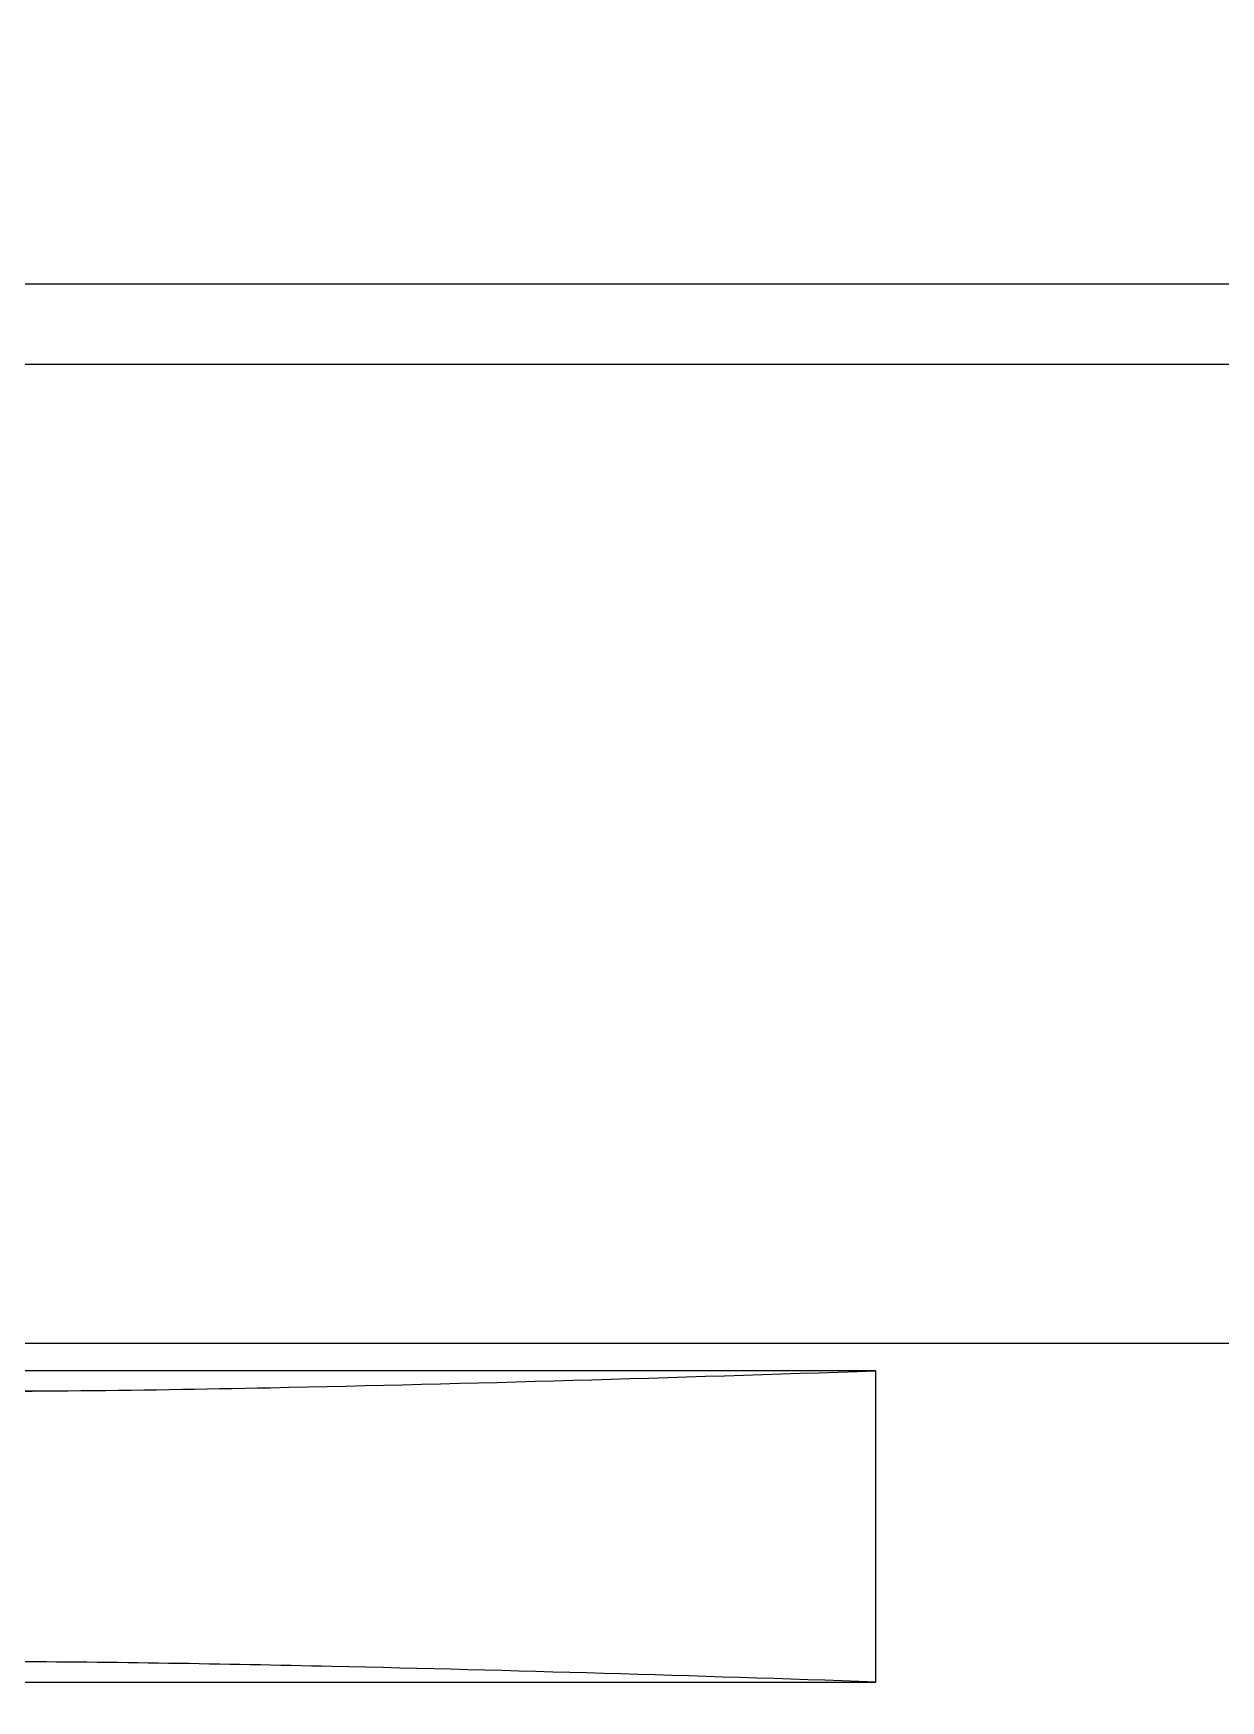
# Model space of a CAD drawing. Header units: millimetres. Extents: x -56261 to 196039, y 9480 to 100001.
# Drawn here: x 160234.34 to 160254.24, y 95853.63 to 95881.58 of the extents above; entities that cross this region are included whole.
import ezdxf

# ---------------------------------------------------------------- set-up
doc = ezdxf.new("R2010")
doc.units = ezdxf.units.MM
doc.set_wipeout_variables(frame=1)
doc.layers.add('SS-AIRCON', color=5, linetype='Continuous')
doc.layers.add('SS-TEXT', color=7, linetype='Continuous')

# ---------------------------------------------------------------- blocks, each defined once
blk = doc.blocks.new('I48T')
at = {"layer": 'SS-AIRCON', "color": 0, "linetype": 'Continuous'}
for p, q in [((599.9006, -171.68208), (-599.9007, -171.68208)), ((-599.9007, -171.68208), (-599.9007, -179.31793)), ((580.0736, -178.82954), (-580.0736, -178.82954)), ((-599.9007, -179.31793), (599.9006, -179.31793)), ((637.5, -180.00001), (-637.5, -180.00001)), ((-637.5, -204.00742), (637.5, -204.00742))]:
    blk.add_line(p, q, dxfattribs=at)
for points, knots in [([(-599.9008, -171.6822), (-595.4494, -171.833), (-588.3253, -172.04471), (-581.2034, -172.17018), (-578.5325, -172.18023)], [0, 0, 0, 0, 0.013361556, 0.021380959, 0.021380959, 0.021380959, 0.021380959]), ([(-550.1006, -178.26603), (-555.3719, -178.43507), (-560.6514, -178.55701), (-570.6464, -178.73071), (-575.3581, -178.7885), (-580.0735, -178.82947)], [0, 0, 0, 0, 0.52898544, 0.52898544, 1, 1, 1, 1]), ([(-580.0735, -178.82947), (-581.7259, -178.84392), (-588.334, -178.95305), (-594.9441, -179.1544), (-599.9008, -179.3179)], [0, 0, 0, 0, 0.0049607372, 0.019838593, 0.019838593, 0.019838593, 0.019838593])]:
    blk.add_open_spline(points, degree=3, knots=knots, dxfattribs=at)
blk.add_open_spline([(-655.0001, -205.97814), (-436.6672, -205.97818), (-218.3336, -205.97818), (-0.0001, -205.97814)], degree=3, dxfattribs=at)
blk = doc.blocks.new('A$C43DE16F2')
blk.add_wipeout([(0, 14550.001), (0, 0.001), (29100, 0.001), (29100, 14550.001)]).dxf.layer = 'SS-TEXT'
at = {"layer": 'SS-TEXT', "linetype": 'Continuous', "xscale": 1.577261091527505, "yscale": 1.577261091527505, "zscale": 1.577261091527505, "rotation": 180}
blk.add_blockref('I48T', (11081.918, 7128.457), dxfattribs=at)

msp = doc.modelspace()

# ---------------------------------------------------------------- block references
at = {"layer": 'SS-TEXT', "xscale": 0.4331186193392458, "yscale": 0.4331186193392458, "zscale": 0.4331186193392458}
msp.add_blockref('A$C43DE16F2', (155038.861, 92649.191), dxfattribs=at)

doc.saveas('drawing.dxf')
